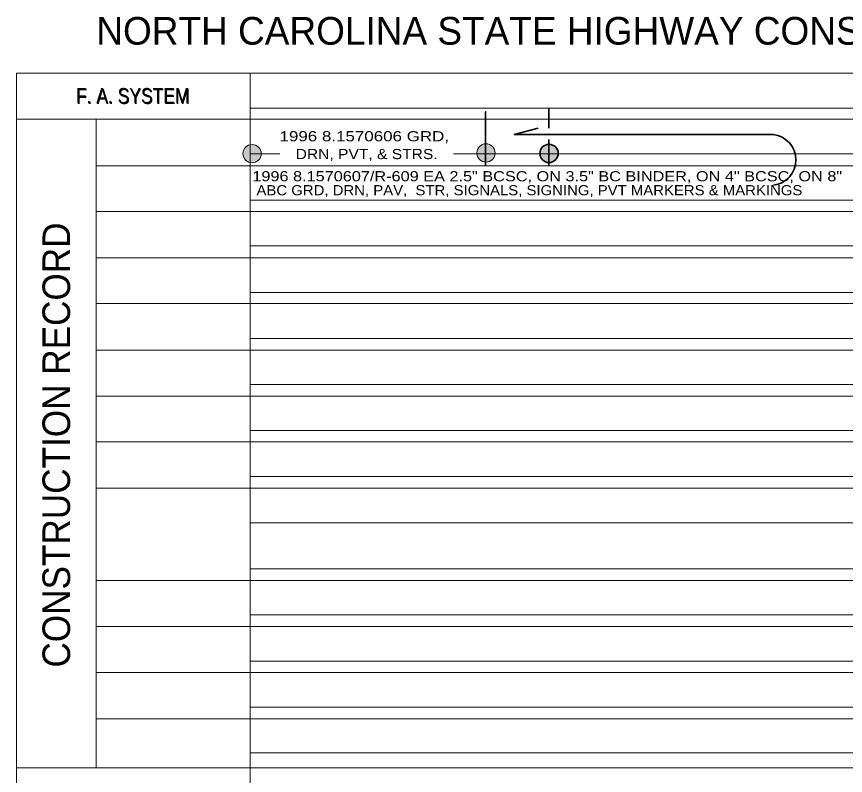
# Model space of a CAD drawing. Extents: x 321777.6 to 321799.1, y 217570.7 to 217587.1.
# Drawn here: x 321777.56 to 321782.96, y 217582.19 to 217587.13 of the extents above; entities that cross this region are included whole.
import ezdxf
from ezdxf.enums import TextEntityAlignment as Align

# ---------------------------------------------------------------- set-up
doc = ezdxf.new("R2010")
doc.units = 0
doc.header["$LTSCALE"] = 0.04
doc.layers.add('1', color=7, linetype='Continuous', lineweight=13)

msp = doc.modelspace()

# ---------------------------------------------------------------- hatches: boundary and pattern name
at = {"layer": '1'}
for points in [[(321780.6804, 217586.2399, 1), (321780.5615, 217586.2399, 1)], [(321779.1574, 217586.2354, 1), (321779.0384, 217586.2354, 1)], [(321781.0915, 217586.2368, 1), (321780.9725, 217586.2368, 1)]]:
    msp.add_hatch(color=256, dxfattribs=at).paths.add_polyline_path(points)

# ---------------------------------------------------------------- linework, layer by layer
for p, q in [((321777.564, 217586.7599), (321799.096, 217586.7599)), ((321777.564, 217586.7599), (321777.564, 217581.4827)), ((321779.0858, 217581.4827), (321779.0858, 217586.7599)), ((321779.0858, 217586.5315), (321799.096, 217586.5315)), ((321778.0833, 217586.4593), (321778.0833, 217582.2352)), ((321779.0858, 217586.2334), (321779.2791, 217586.2334)), ((321780.4101, 217586.2334), (321799.096, 217586.2334)), ((321779.0858, 217585.9328), (321799.096, 217585.9328)), ((321778.0833, 217585.8583), (321799.096, 217585.8583)), ((321779.0858, 217585.6347), (321799.096, 217585.6347)), ((321778.0833, 217585.5578), (321799.096, 217585.5578)), ((321779.0858, 217585.3318), (321799.096, 217585.3318)), ((321778.0833, 217585.2597), (321799.096, 217585.2597)), ((321779.0858, 217585.0313), (321799.096, 217585.0313)), ((321778.0833, 217584.9567), (321799.096, 217584.9567)), ((321779.0858, 217584.7331), (321799.096, 217584.7331)), ((321778.0833, 217584.6562), (321799.096, 217584.6562)), ((321779.0858, 217584.4326), (321799.096, 217584.4326)), ((321778.0833, 217584.3581), (321799.096, 217584.3581)), ((321779.0858, 217584.1321), (321799.096, 217584.1321)), ((321778.0833, 217584.0576), (321799.096, 217584.0576)), ((321779.0858, 217583.8316), (321799.096, 217583.8316)), ((321779.0858, 217583.531), (321799.096, 217583.531)), ((321778.0833, 217583.4565), (321799.096, 217583.4565)), ((321779.0858, 217583.2329), (321799.096, 217583.2329)), ((321778.0833, 217583.156), (321799.096, 217583.156)), ((321779.0858, 217582.93), (321799.096, 217582.93)), ((321778.0833, 217582.8579), (321799.096, 217582.8579)), ((321779.0858, 217582.6319), (321799.096, 217582.6319)), ((321778.0833, 217582.5549), (321799.096, 217582.5549)), ((321779.0858, 217582.3337), (321799.096, 217582.3337)), ((321777.564, 217582.2352), (321799.096, 217582.2352))]:
    msp.add_line(p, q, dxfattribs=at)
at = {"layer": '1', "lineweight": 35}
for p, q in [((321781.0295, 217586.4004), (321781.0295, 217586.5315)), ((321781.0295, 217586.1564), (321781.0295, 217586.3272)), ((321780.6185, 217586.1564), (321780.6185, 217586.2763))]:
    msp.add_line(p, q, dxfattribs=at)
for points in [[(321780.6185, 217586.3135), (321780.6185, 217586.5084), (321780.6185, 217586.1564)], [(321782.4908, 217586.3594), (321780.8051, 217586.3592), (321780.9606, 217586.4004)]]:
    msp.add_lwpolyline(points, dxfattribs=at)
at = {"layer": '1'}
for points in [[(321777.564, 217586.4593), (321780.4101, 217586.4593), (321799.096, 217586.4593)], [(321778.0833, 217586.1564), (321779.7601, 217586.1564), (321799.096, 217586.1564)]]:
    msp.add_lwpolyline(points, dxfattribs=at)
for centre in [(321780.621, 217586.2399), (321779.0979, 217586.2354)]:
    msp.add_circle(centre, 0.0595, dxfattribs=at)
at = {"layer": '1', "lineweight": 35}
msp.add_circle((321781.032, 217586.2368), 0.0595, dxfattribs=at)
msp.add_arc((321782.4742, 217586.1945), 0.1657, 276.3402, 84.2646, dxfattribs=at)

# ---------------------------------------------------------------- texts
at = {"layer": '1'}
msp.add_text('NORTH CAROLINA STATE HIGHWAY CONSTRUCTION AND INVENTORY DIAGRAM', height=0.1801, dxfattribs=at).set_placement((321778.0833, 217586.945))
for s, height, width, p in [('F. A. SYSTEM', 0.1, 0.85, (321778.3196, 217586.5627)), ('F. A. SYSTEM', 0.1, 0.85, (321778.3244, 217586.5579)), ('1996 8.1570606 GRD, ', 0.066, 1.25, (321779.8438, 217586.3157)), ('DRN, PVT, & STRS.', 0.066, 1.15, (321779.8439, 217586.1997))]:
    msp.add_text(s, height=height, dxfattribs=dict(at, width=width)).set_placement(p, align=Align.CENTER)
for s, width, p in [('1996 8.1570607/R-609 EA 2.5" BCSC, ON 3.5" BC BINDER, ON 4" BCSC, ON 8" ', 1.2, (321779.0994, 217586.0553)), (' ABC GRD, DRN, PAV,  STR, SIGNALS, SIGNING, PVT MARKERS & MARKINGS', 1.1, (321779.0994, 217585.9643))]:
    msp.add_text(s, height=0.066, dxfattribs=dict(at, width=width)).set_placement(p)
at = {"layer": '1', "width": 0.95}
msp.add_text('CONSTRUCTION RECORD', height=0.1801, rotation=90, dxfattribs=at).set_placement((321777.9126, 217584.3381), align=Align.CENTER)

doc.saveas('drawing.dxf')
